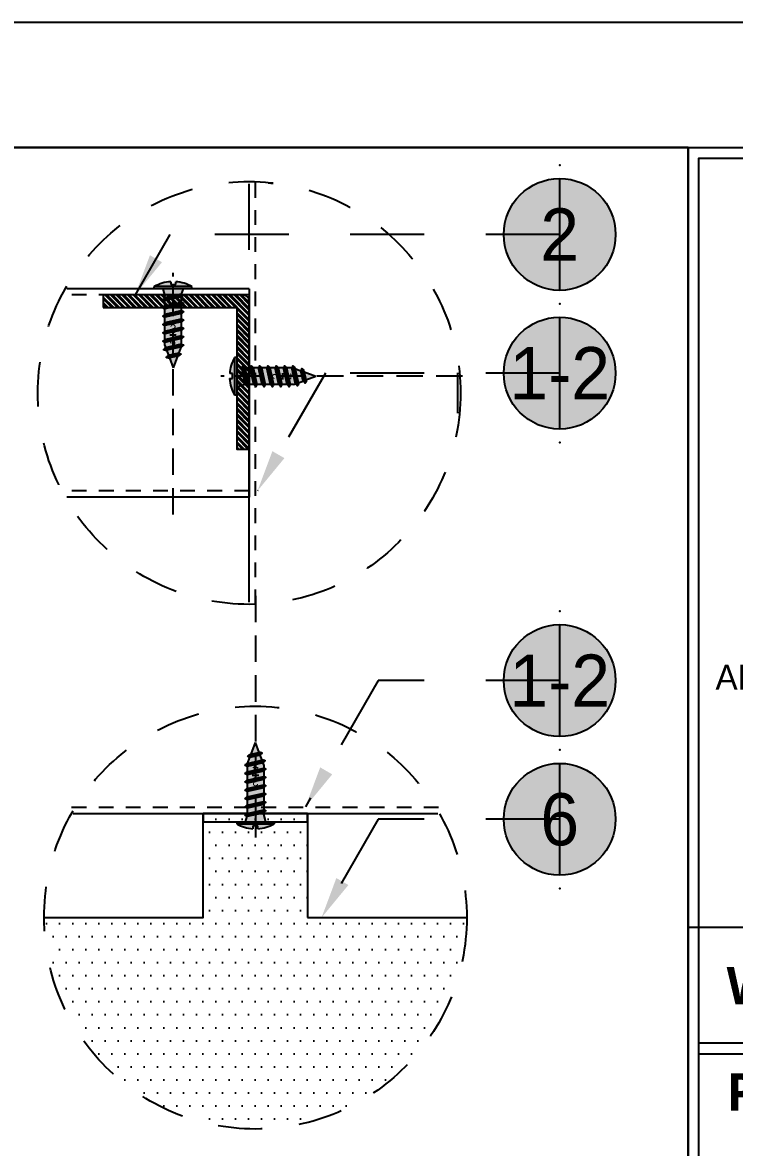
# Model space of a CAD drawing. Header units: millimetres. Extents: x -244126 to 368105, y -173968 to 259060.
# Drawn here: x 43092.7 to 43263.4, y 14118.1 to 14387.9 of the extents above; entities that cross this region are included whole.
import ezdxf
from ezdxf.enums import TextEntityAlignment as Align
from ezdxf.xclip import XClip

# ---------------------------------------------------------------- set-up
doc = ezdxf.new("R2010")
doc.units = ezdxf.units.MM
doc.header["$MEASUREMENT"] = 0
doc.header["$XCLIPFRAME"] = 0
for name, pattern in [('005_GG_TA_LINE', [13.75, 5, -1.25, 1.25, -1.25, 5]), ('HIDDEN', [9.524999999999999, 6.35, -3.175]), ('TA_HL_001.00', [6.5, 3.55, -2.95]), ('TA_HL_001.00000', [6.5, 3.55, -2.95]), ('TA_HL_003.00000', [19.5, 10.65, -8.85]), ('TA_HL_013.00000', [84.5, 46.15, -38.35])]:
    doc.linetypes.add(name, pattern=pattern)
for name, color, linetype in [('000 - H A T C H', 8, 'Continuous'), ('000 - H I D D E N', 7, 'Continuous'), ('000 - L I N E 0.1', 1, 'Continuous'), ('000 - SYMBOL CON', 1, 'Continuous'), ('000 - T E X T', 4, 'Continuous'), ('000 - TITLEBLOCK', 4, 'Continuous'), ('000 - WIPEOUT', 250, 'Continuous'), ('001 - ASCESSORIES', 1, 'Continuous'), ('002 - STRUCTURAL STEEL', 4, 'Continuous'), ('A04_TUBE SERIES', 7, 'Continuous')]:
    doc.layers.add(name, color=color, linetype=linetype)
doc.styles.add('BROWALLIA', font='BrowalliaUPC.ttf')
doc.styles.add('Cetury Gothic', font='GOTHIC.TTF')
doc.styles.add('TA', font='Cordia New.ttf', dxfattribs={"height": 4.5})

# ---------------------------------------------------------------- blocks, each defined once
blk = doc.blocks.new('A$Cfd196da9')
at = {"color": 0, "linetype": 'ByBlock', "const_width": 0.1}
blk.add_lwpolyline([(-143.5, -98.00000000003524), (96.5, -98.00000000003524), (96.5, 98.99999999999818), (-143.5, 98.99999999999818)], close=True, dxfattribs=at)
blk = doc.blocks.new('A$C5e861bfc')
at = {"color": 3, "linetype": 'Continuous'}
blk.add_line((0, -37.38179921015399), (44, -37.38179921015399), dxfattribs=at)
blk.add_lwpolyline([(0.5, -42.93831455323379), (43.5, -42.93831455323379), (43.5, -43.47585291421274), (0.5, -43.47585291421274)], close=True, dxfattribs=at)
at = {"layer": '000 - T E X T', "color": 3, "const_width": 0.1}
blk.add_lwpolyline([(0, -197.0000000000291), (44, -197.0000000000291), (44, 0), (0, 0)], close=True, dxfattribs=at)
at = {"color": 4, "style": 'Cetury Gothic'}
blk.add_text('ARE  PROPERTY  OF  FAMELINE  PRODUCTS  CO.,LTD.', height=1.2, dxfattribs=at).set_placement((1.303467029231818, -26.00512498113288))
at = {"color": 4, "char_height": 1.8, "attachment_point": 1, "style": 'Cetury Gothic'}
for s, insert in [('{\\f@Malgun Gothic|b1|i0|c0|p34;W/O N0. :}', (1.84013045746542, -39.29282138549024)), ('{\\f@Malgun Gothic|b1|i0|c0|p34;PROJECT :}', (1.84013045746542, -44.39564601349412))]:
    blk.add_mtext(s, dxfattribs=dict(at, insert=insert))
blk = doc.blocks.new('*U1678')
at = {"layer": '000 - T E X T', "color": 3, "const_width": 0.5}
blk.add_lwpolyline([(1445, 34.99999999982492), (1225, 34.99999999982492), (1225, 1019.999999999991), (1445, 1019.999999999991)], close=True, dxfattribs=at)
at = {"layer": '000 - T E X T', "color": 3}
blk.add_lwpolyline([(1442.5, 37.49999999982492), (1227.5, 37.49999999982492), (1227.5, 1017.499999999991), (1442.5, 1017.499999999991)], close=True, dxfattribs=at)
at = {"layer": '000 - TITLEBLOCK', "color": 250}
blk.add_lwpolyline([(0, 0), (1485, 0), (1485, 1050), (0, 1050)], close=True, dxfattribs=at)
at = {"xscale": 5, "yscale": 5, "zscale": 5}
blk.add_blockref('A$C5e861bfc', (1225, 1019.999999999991), dxfattribs=at)
at = {"layer": '000 - T E X T', "color": 3, "xscale": 5, "yscale": 5, "zscale": 5}
blk.add_blockref('A$Cfd196da9', (742.5, 525), dxfattribs=at)
at = {"color": 4, "style": 'TA'}
blk.add_attdef('PAPER_SIZE', text='', height=6.254991836728832, dxfattribs=at).set_placement((1421.497533925394, 24.9351406972437), align=Align.MIDDLE_RIGHT)
blk.add_attdef('SCALE_SIZE', text='', height=6.254991836728832, dxfattribs=at).set_placement((1433.777100564457, 25.06541131656832), align=Align.MIDDLE_LEFT)
at = {"layer": '000 - T E X T', "color": 250, "style": 'TA'}
for tag, height, p in [('SUPERLINK', 5, (43.16158817450173, 1039.413349658148)), ('NAMEFILE', 5, (43.16158817450173, 1029.412246727175)), ('SC', 100, (8.409393920970842, 938.0263306360052))]:
    blk.add_attdef(tag, text='', height=height, dxfattribs=at).set_placement(p, align=Align.MIDDLE_LEFT)
at = {"layer": '000 - T E X T', "color": 4, "style": 'TA'}
for tag, height, p in [('PRELIM_NAME_JOB_1', 5, (1311.66251245334, 825.4775246981762)), ('PRELIM_NAME_JOB_2', 5, (1311.66251245334, 814.5692861389898)), ('PRELIM_NAME_PROJECT_1', 7.5, (1237.016375002395, 773.2756477634939)), ('PRELIM_NAME_PROJECT_2', 7.5, (1237.016375002395, 754.7756477634948)), ('PRELIM_NAME_PROJECT_3', 7.5, (1237.016375002395, 736.2756477634957)), ('PRELIM_NAME_TITLE_3', 6, (1238.766375002397, 184.9701797748185)), ('DRAWING_NO1', 6.000000000000001, (1236.527177739654, 82.28844565974441)), ('DRAWING_NO2', 6.000000000000001, (1236.527177739654, 62.28623979779741)), ('PRELIM_NAME_TITLE_1', 1.2, (247.7532750004793, 43.65403595496355)), ('PRELIM_NAME_TITLE_2', 1.2, (247.7532750004793, 40.32403595496362))]:
    blk.add_attdef(tag, text='', height=height, dxfattribs=at).set_placement(p, align=Align.MIDDLE_LEFT)
at = {"layer": '000 - T E X T', "color": 4, "style": 'Cetury Gothic'}
for tag, p in [('SHEET_NO.', (1403.947357155112, 84.99435907255929)), ('TOTAL_SHEET_NO.', (1402.414607150331, 44.0996035783246))]:
    blk.add_attdef(tag, text='', height=9, dxfattribs=at).set_placement(p, align=Align.CENTER)
at = {"layer": '000 - T E X T', "color": 4, "style": 'TA'}
blk.add_attdef('NAME_REMARK', (138.2147494100354, 43.25992316494649), '', height=10, dxfattribs=at)
blk = doc.blocks.new('*U719')
at = {"layer": 'A04_TUBE SERIES', "color": 3, "linetype": 'ByBlock'}
for points in [[(-1725, -24.99999999999982), (-1725, 25.00000000000018)], [(-1625, 25.00000000000018), (-1725, 25.00000000000024)], [(-1625, 25), (-1525, 25)], [(-1525, 25), (-1525, -25)], [(-1475, 25), (-1375, 25)], [(-1475, -25), (-1475, 25)], [(-1375, 25), (-1275, 25)], [(-1275, 25), (-1275, -25)], [(-1225, 25), (-1125, 25)], [(-1225, -25), (-1225, 25)], [(-1125, 25), (-1025, 25)], [(-1025, 25), (-1025, -25)], [(-975, 25), (-875, 25)], [(-975, -25), (-975, 25)], [(-875, 25), (-775, 25)], [(-775, 25), (-775, -25)], [(-725, 25), (-625, 25)], [(-725, -25), (-725, 25)], [(-625, 25), (-525, 25)], [(-525, 25), (-525, -25)], [(-475, 25), (-375, 25)], [(-475, -25), (-475, 25)], [(-375, 25), (-275, 25)], [(-275, 25), (-275, -25)], [(-225, 25), (-125, 25)], [(-225, -25), (-225, 25)], [(-125, 25), (-25, 25)], [(-25, 25), (-25, -25)], [(25, 25), (125, 25)], [(25, -25), (25, 25)], [(125, 25), (225, 25)], [(225, 25), (225, -25)], [(275, 25), (375, 25)], [(275, -25), (275, 25)], [(375, 25), (475, 25)], [(475, 25), (475, -25)], [(525, 25), (625, 25)], [(525, -25), (525, 25)], [(625, 25), (725, 25)], [(725, 25), (725, -25)], [(775, 25), (875, 25)], [(775, -25), (775, 25)], [(875, 25), (975, 25)], [(975, 25), (975, -25)], [(1025, 25), (1125, 25)], [(1025, -25), (1025, 25)], [(1125, 25), (1225, 25)], [(1225, 25), (1225, -25)], [(1275, 25), (1375, 25)], [(1275, -25), (1275, 25)], [(1375, 25), (1475, 25)], [(1475, 25), (1475, -25)], [(1525, 25), (1625, 25)], [(1525, -25), (1525, 25)], [(1725, 25), (1625, 25)], [(1725, 25), (1725, -25)], [(-1625, -24.99999999999982), (-1725, -24.99999999999976)], [(-1625, -25), (-1525, -25)], [(-1475, -25), (-1375, -25)], [(-1375, -25), (-1275, -25)], [(-1225, -25), (-1125, -25)], [(-1125, -25), (-1025, -25)], [(-975, -25), (-875, -25)], [(-875, -25), (-775, -25)], [(-725, -25), (-625, -25)], [(-625, -25), (-525, -25)], [(-475, -25), (-375, -25)], [(-375, -25), (-275, -25)], [(-225, -25), (-125, -25)], [(-125, -25), (-25, -25)], [(25, -25), (125, -25)], [(125, -25), (225, -25)], [(275, -25), (375, -25)], [(375, -25), (475, -25)], [(525, -25), (625, -25)], [(625, -25), (725, -25)], [(775, -25), (875, -25)], [(875, -25), (975, -25)], [(1025, -25), (1125, -25)], [(1125, -25), (1225, -25)], [(1275, -25), (1375, -25)], [(1375, -25), (1475, -25)], [(1525, -25), (1625, -25)], [(1725, -25), (1625, -25)]]:
    blk.add_lwpolyline(points, dxfattribs=at)
at = {"layer": 'A04_TUBE SERIES', "color": 1, "linetype": 'ByBlock'}
for points in [[(-1525, 25), (-1475, 25), (-1475, -25), (-1525, -25)], [(-1275, 25), (-1225, 25), (-1225, -25), (-1275, -25)], [(-1025, 25), (-975, 25), (-975, -25), (-1025, -25)], [(-775, 25), (-725, 25), (-725, -25), (-775, -25)], [(-525, 25), (-475, 25), (-475, -25), (-525, -25)], [(-275, 25), (-225, 25), (-225, -25), (-275, -25)], [(-25, 25), (25, 25), (25, -25), (-25, -25)], [(225, 25), (275, 25), (275, -25), (225, -25)], [(475, 25), (525, 25), (525, -25), (475, -25)], [(725, 25), (775, 25), (775, -25), (725, -25)], [(975, 25), (1025, 25), (1025, -25), (975, -25)], [(1225, 25), (1275, 25), (1275, -25), (1225, -25)], [(1475, 25), (1525, 25), (1525, -25), (1475, -25)]]:
    blk.add_lwpolyline(points, close=True, dxfattribs=at)
blk = doc.blocks.new('*U678')
at = {"color": 0}
blk.add_wipeout([(-25, 2050), (24.99999999999966, 2050), (24.99999999999966, 4.547473508864641e-13), (-25, 4.547473508864641e-13)], dxfattribs=at).dxf.layer = '000 - WIPEOUT'
at = {"layer": '002 - STRUCTURAL STEEL', "color": 0, "linetype": 'ByBlock'}
blk.add_lwpolyline([(-25, 2050), (25, 2050), (25, 0), (-25, 1.102182119232618e-15)], close=True, dxfattribs=at)
blk = doc.blocks.new('*U715')
at = {"layer": '000 - H A T C H'}
h = blk.add_hatch(dxfattribs=at)
h.set_pattern_fill('ANSI32', color=256, scale=0.1)
h.set_pattern_definition([(45, (0, 0), (-0.6735192090801867, 0.6735192090801867), []), (45, (0.4490130000000001, 0), (-0.6735192090801867, 0.6735192090801867), [])])
edge = h.paths.add_edge_path()
edge.add_line((0, 1.5), (-1.818989403545856e-12, 34.99999999999272))
edge.add_line((-1.818989403545856e-12, 34.99999999999272), (-3.000000000001818, 34.99999999999272))
edge.add_line((-3.000000000001818, 34.99999999999272), (-2.999999999999999, 3))
edge.add_line((-2.999999999999999, 2.999999999999999), (-37.00000000000002, 2.999999999999999))
edge.add_line((-37.00000000000002, 2.999999999999999), (-37.00000000000002, 0))
edge.add_line((-37.00000000000002, 0), (-1.5, 0))
edge.add_arc((-1.500000003356063, 1.500000003356063), 1.5, 270, 360)
blk.add_point((0, 0))
at = {"layer": '001 - ASCESSORIES', "color": 0, "linetype": 'ByBlock'}
for points in [[(-3.000000000001818, 34.99999999999272), (-2.999999999999999, 2.999999999999999), (-37.00000000000002, 2.999999999999999), (-37.00000000000002, 0), (-1.5, 0)], [(0, 1.5), (-1.818989403545856e-12, 34.99999999999272), (-3.000000000001818, 34.99999999999272)]]:
    blk.add_lwpolyline(points, dxfattribs=at)
blk.add_lwpolyline([(-1.500000003356063, 3.356063205117721e-09, 0.4142135623730951), (-3.356063205117721e-09, 1.500000003356063)], format="xyb", dxfattribs=at)
blk = doc.blocks.new('SCREW No.8 - 191')
at = {"layer": '000 - H A T C H'}
h = blk.add_hatch(color=250, dxfattribs=at)
h.dxf.hatch_style = 1
edge = h.paths.add_edge_path()
edge.add_line((0.002000000000407454, -0.007242061488796032), (0.001999999999952706, -0.005959526135484346))
edge.add_arc((0.001572131986449676, -0.005004541472089848), 0.001046454367995916, 294.1341226628614, 332.4587230054021)
edge.add_arc((0.00251281483542698, -0.004831812036172785), 0.0006567219107839141, 218.6596436729191, 268.88189727229064, ccw=False)
edge.add_line((0.002000000000407454, -0.005242061488388579), (0.001999999999952706, -0.003959526135986387))
edge.add_arc((0.001572131986449676, -0.003004541472591889), 0.001046454367995916, 294.1341226628614, 332.4587230054021)
edge.add_arc((0.00251281483542698, -0.002831812036674826), 0.0006567219107839141, 218.6596436729191, 268.88189727229064, ccw=False)
edge.add_line((0.002000000000407454, -0.00324206148889062), (0.001999999999952706, -0.001959526135578933))
edge.add_arc((0.001572131986449676, -0.001004541472184435), 0.001046454367995916, 294.1341226628614, 332.4587230054021)
edge.add_arc((0.00251281483542698, -0.0008318120362673723), 0.0006567219107839141, 225.6091470561495, 268.88189727229064, ccw=False)
edge.add_line((0.002053405502920214, -0.001301095248663849), (0.00250000000005457, -6.938893903907228e-18))
edge.add_line((0.00250000000005457, -6.938893903907228e-18), (0.004500000000007276, -6.938893903907228e-18))
edge.add_line((0.004500000000007276, -6.938893903907228e-18), (0.004500000000007276, 0.0004999999996471091))
edge.add_arc((-4.547473508864641e-13, -0.007337500000176085), 0.009037500000076724, 60.13716564062657, 86.01192822853085)
edge.add_line((0.0006285472118179314, 0.001678116154835152), (0.0006285472118179314, 0.0009934728495863965))
edge.add_line((0.0006285472118179314, 0.0009934728495863965), (-0.000564256135476171, 0.0009934728495863965))
edge.add_line((-0.000564256135476171, 0.0009934728495863965), (-0.000564256135476171, 0.001682368139881874))
edge.add_arc((-4.547473508864641e-13, -0.007337499999948711), 0.009037499999769851, 93.57958905786862, 119.8628343536553)
edge.add_line((-0.004500000000007276, 0.0005000000001018634), (-0.004500000000007276, 0))
edge.add_line((-0.004500000000007276, -6.938893903907228e-18), (-0.00250000000005457, -6.938893903907228e-18))
edge.add_line((-0.00250000000005457, -6.938893903907228e-18), (-0.001999999999952706, -0.001798302246243118))
edge.add_line((-0.001999999999952706, -0.001798302246243118), (-0.001999999999952706, -0.002141140745152377))
edge.add_arc((-0.002869498795917025, -0.001719220970699105), 0.0009664597520114843, 292.4775851523066, 334.1152605710679, ccw=False)
edge.add_arc((-0.00189658614954169, -0.002018123876268881), 0.0008468196992643867, 224.5560261849951, 262.9855147651136)
edge.add_line((-0.001999999999952706, -0.002858605392248144), (-0.001999999999952706, -0.004141140744650336))
edge.add_arc((-0.002869498795917025, -0.003719220970197064), 0.0009664597520114843, 292.4775851523066, 334.1152605710679, ccw=False)
edge.add_arc((-0.00189658614954169, -0.004018123875766839), 0.0008468196992643867, 224.5560261849951, 262.9855147651136)
edge.add_line((-0.001999999999952706, -0.004858605391746103), (-0.001999999999952706, -0.00614114074505779))
edge.add_arc((-0.002869498795917025, -0.005719220970604517), 0.0009664597520114843, 292.4775851523066, 334.1152605710679, ccw=False)
edge.add_arc((-0.00189658614954169, -0.006018123876174293), 0.0008468196992643867, 224.5560261849951, 262.9855147651136)
edge.add_line((-0.001999999999952706, -0.006858605392153556), (-0.001999999999952706, -0.008141140744555748))
edge.add_arc((-0.002869498795917025, -0.007719220970102476), 0.0009664597520114843, 292.4775851523066, 334.1152605710679, ccw=False)
edge.add_arc((-0.00189658614954169, -0.008018123875672252), 0.0008468196992643867, 224.5560261849951, 262.9855147651136)
edge.add_line((-0.001999999999952706, -0.008858605391651515), (-0.001999999999952706, -0.0101411407449632))
edge.add_arc((-0.002869498795917025, -0.00971922097050993), 0.0009664597520114843, 292.4775851523066, 334.1152605710679, ccw=False)
edge.add_arc((-0.00189658614954169, -0.01001812387607971), 0.0008468196992643867, 224.5560261849951, 262.9855147651136)
edge.add_line((-0.001999999999952706, -0.01085860539205897), (-0.001999999999952706, -0.01214114074491591))
edge.add_arc((-0.002869498795462277, -0.01171922097023526), 0.0009664597517016227, 292.4775851325489, 334.11526054717115, ccw=False)
edge.add_arc((-0.00189658614954169, -0.01201812387557766), 0.0008468196992643867, 224.5560261849951, 262.9855147651136)
edge.add_line((-0.001999999999952706, -0.01285860539155693), (-0.001999999999952706, -0.01362908327860169))
edge.add_line((-0.001999999999952706, -0.01362908327860169), (-0.001824049031256436, -0.01410159227793884))
edge.add_arc((-0.002693547827220755, -0.01367967250348557), 0.0009664597520114843, 292.4775851523066, 334.1152605710679, ccw=False)
edge.add_arc((-0.00172063518084542, -0.01397857540905535), 0.0008468196992643867, 224.5560261849951, 262.9855147651136)
edge.add_line((-0.001824049031256436, -0.01481905692503461), (-0.001577516937231849, -0.01476364395216479))
edge.add_line((-0.001577516937231849, -0.01476364395216479), (-0.001136817694259662, -0.01594712341807281))
edge.add_arc((-0.002006316490223981, -0.01552520364361954), 0.0009664597520114843, 292.4775851523066, 334.1152605710679, ccw=False)
edge.add_arc((-0.001033403843848646, -0.01582410654918932), 0.0008468196992643867, 224.5560261849951, 262.9855147651136)
edge.add_line((-0.001136817694259662, -0.01666458806516858), (-0.0008902855997803272, -0.01660917509207139))
edge.add_line((-0.0008902855997803272, -0.01660917509207139), (0, -0.01900000000000546))
edge.add_line((0, -0.01900000000000546), (0.001052930587320589, -0.01617239875145061))
edge.add_line((0.001052930587320589, -0.01617239875145061), (0.001344501272342313, -0.01610686246272054))
edge.add_arc((0.0009166332588392834, -0.01515187779932604), 0.001046454367995916, 294.1341226628614, 332.4587230054021)
edge.add_arc((0.001857316107816587, -0.01497914836340897), 0.0006567219107839141, 218.6596436729191, 268.88189727229064, ccw=False)
edge.add_line((0.001344501272797061, -0.01538939781562477), (0.001865711222308164, -0.01398971019921192))
edge.add_line((0.001865711222308164, -0.01398971019921192), (0.001999999999952706, -0.01395952613574992))
edge.add_arc((0.001572131986449676, -0.01300454147235542), 0.001046454367995916, 294.1341226628614, 332.4587230054021)
edge.add_arc((0.00251281483542698, -0.01283181203643836), 0.0006567219107839141, 218.6596436729191, 268.88189727229064, ccw=False)
edge.add_line((0.002000000000407454, -0.01324206148865415), (0.001999999999952706, -0.01195952613579721))
edge.add_arc((0.001572131986449676, -0.01100454147240271), 0.001046454367995916, 294.1341226628614, 332.4587230054021)
edge.add_arc((0.00251281483542698, -0.01083181203648565), 0.0006567219107839141, 218.6596436729191, 268.88189727229064, ccw=False)
edge.add_line((0.002000000000407454, -0.01124206148870145), (0.001999999999952706, -0.009959526135389758))
edge.add_arc((0.001572131986449676, -0.00900454147199526), 0.001046454367995916, 294.1341226628614, 332.4587230054021)
edge.add_arc((0.00251281483542698, -0.008831812036078197), 0.0006567219107839141, 218.6596436729191, 268.88189727229064, ccw=False)
edge.add_line((0.002000000000407454, -0.009242061488293991), (0.001999999999952706, -0.0079595261358918))
edge.add_arc((0.001572131986449676, -0.007004541472497301), 0.001046454367995916, 294.1341226628614, 332.4587230054021)
edge.add_arc((0.00251281483542698, -0.006831812036580238), 0.0006567219107839141, 218.6596436729191, 268.88189727229064, ccw=False)
at = {"layer": '001 - ASCESSORIES', "color": 0}
for p, q in [((-0.004500000000007276, -6.938893903907228e-18), (-0.004500000000007276, 0.0005000000001018634)), ((0.004500000000007276, 0.0005000000001018634), (-0.004500000000007276, 0.0005000000001018634)), ((-0.000564256135476171, 0.001682368139881874), (-0.000564256135476171, 0.0009934728495863965)), ((-0.000564256135476171, 0.0009934728495863965), (0.0006285472118179314, 0.0009934728495863965)), ((0, -6.938893903907228e-18), (0, 0.0005000000001018634)), ((0.0006285472118179314, 0.0009934728495863965), (0.0006285472118179314, 0.001678116154835152)), ((0.004500000000007276, -6.938893903907228e-18), (0.004500000000007276, 0.0005000000001018634)), ((0.004500000000007276, -6.938893903907228e-18), (-0.004500000000007276, -6.938893903907228e-18)), ((-0.00250000000005457, -6.938893903907228e-18), (-0.001999999999952706, -0.001798302246243118)), ((-0.00250000000005457, -0.002612257975670225), (0.00250000000005457, -0.001488408905061085)), ((-0.001999999999952706, -0.002141140745152377), (-0.001999999999952706, -0.001798302246243118)), ((0.001999999999952706, -0.003242061487981125), (0.001999999999952706, -0.001959526135578933)), ((0.002053405502920214, -0.001301095248891222), (0.00250000000005457, -6.938893903907228e-18)), ((-0.00250000000005457, -0.004612257975168184), (0.00250000000005457, -0.003488408905468539)), ((-0.001999999999952706, -0.004141140744650336), (-0.001999999999952706, -0.002858605392248144)), ((-0.001999999999952706, -0.00614114074505779), (-0.001999999999952706, -0.004858605391746103)), ((0.001999999999952706, -0.005242061487479084), (0.001999999999952706, -0.003959526135986387)), ((-0.00250000000005457, -0.006612257975575637), (0.00250000000005457, -0.005488408904966498)), ((-0.00250000000005457, -0.008612257975073596), (0.00250000000005457, -0.007488408905373951)), ((-0.001999999999952706, -0.008141140744555748), (-0.001999999999952706, -0.006858605392153556)), ((0.001999999999952706, -0.007242061487886538), (0.001999999999952706, -0.005959526135484346)), ((0.001999999999952706, -0.009242061488293991), (0.001999999999952706, -0.0079595261358918)), ((-0.00250000000005457, -0.01061225797548105), (0.00250000000005457, -0.00948840890487191)), ((-0.001999999999952706, -0.0101411407449632), (-0.001999999999952706, -0.008858605391651515)), ((0.001999999999952706, -0.0112420614882467), (0.001999999999952706, -0.009959526135844506)), ((-0.00250000000005457, -0.01261225797497901), (0.00250000000005457, -0.01148840890527936)), ((-0.0023240490313583, -0.01457270950845669), (0.00250000000005457, -0.01348840890523207)), ((-0.001999999999952706, -0.01214114074491591), (-0.001999999999952706, -0.01085860539160422)), ((-0.001999999999952706, -0.01362908327860169), (-0.001999999999952706, -0.01285860539155693)), ((0.001999999999952706, -0.0132420614881994), (0.001999999999952706, -0.01195952613579721)), ((-0.001999999999952706, -0.01362908327860169), (-0.001824049031256436, -0.01410159227793884)), ((-0.001636817694361525, -0.01641824064859066), (0.001844501272444177, -0.01563574523220269)), ((-0.001577516937231849, -0.01476364395216479), (-0.001136817694259662, -0.01594712341807281)), ((0.001052930587320589, -0.01617239875145061), (0, -0.01900000000000546)), ((0.001865711222308164, -0.01398971019943929), (0.001344501272797061, -0.01538939781562477)), ((-0.0008902855997803272, -0.01660917509229876), (0, -0.01900000000000546))]:
    blk.add_line(p, q, dxfattribs=at)
for points in [[(-0.001999999999952706, -0.002141140745152377), (0.002000000000407454, -0.001242061488483166, 0.2227123084971428), (0.002500000000509317, -0.001488408905061085, -0.1687989538478069), (0.001999999999952706, -0.001959526135578933), (-0.001999999999952706, -0.002858605392248144, -0.1692696917056407), (-0.00250000000005457, -0.002612257975670225, 0.1837042771978037)], [(-0.001999999999952706, -0.004141140744650336), (0.002000000000407454, -0.00324206148889062, 0.2227123084971428), (0.002500000000509317, -0.003488408905468539, -0.1687989538478069), (0.001999999999952706, -0.003959526135986387), (-0.001999999999952706, -0.004858605391746103, -0.1692696917056407), (-0.00250000000005457, -0.004612257975168184, 0.1837042771978037)], [(-0.001999999999952706, -0.00614114074505779), (0.002000000000407454, -0.005242061488388579, 0.2227123084971428), (0.002500000000509317, -0.005488408904966498, -0.1687989538478069), (0.001999999999952706, -0.005959526135484346), (-0.001999999999952706, -0.006858605392153556, -0.1692696917056407), (-0.00250000000005457, -0.006612257975575637, 0.1837042771978037)], [(-0.001999999999952706, -0.008141140744555748), (0.002000000000407454, -0.007242061488796032, 0.2227123084971428), (0.002500000000509317, -0.007488408905373951, -0.1687989538478069), (0.001999999999952706, -0.0079595261358918), (-0.001999999999952706, -0.008858605391651515, -0.1692696917056407), (-0.00250000000005457, -0.008612257975073596, 0.1837042771978037)], [(-0.001999999999952706, -0.0101411407449632), (0.002000000000407454, -0.009242061488293991, 0.2227123084971428), (0.002500000000509317, -0.00948840890487191, -0.1687989538478069), (0.001999999999952706, -0.009959526135389758), (-0.001999999999952706, -0.01085860539205897, -0.1692696917056407), (-0.00250000000005457, -0.01061225797548105, 0.1837042771978037)], [(-0.001999999999952706, -0.01214114074446116), (0.002000000000407454, -0.01124206148870145, 0.2227123084971428), (0.002500000000509317, -0.01148840890527936, -0.1687989538478069), (0.001999999999952706, -0.01195952613579721), (-0.001999999999952706, -0.01285860539155693, -0.1692696917056407), (-0.00250000000005457, -0.01261225797497901, 0.1837042771978037)], [(-0.001824049031256436, -0.01410159227793884), (0.002000000000407454, -0.01324206148865415, 0.2227123084971428), (0.002500000000509317, -0.01348840890523207, -0.1687989538478069), (0.001999999999952706, -0.01395952613574992), (-0.001824049031256436, -0.01481905692503461, -0.1692696917056407), (-0.0023240490313583, -0.01457270950845669, 0.1837042771978037)], [(-0.001136817694259662, -0.01594712341807281), (0.001344501272797061, -0.01538939781562477, 0.2227123084971428), (0.001844501272898924, -0.01563574523220269, -0.1687989538478069), (0.001344501272342313, -0.01610686246272054), (-0.001136817694259662, -0.01666458806516858, -0.1692696917056407), (-0.001636817694361525, -0.01641824064859066, 0.1837042771978037)]]:
    blk.add_lwpolyline(points, format="xyb", close=True, dxfattribs=at)
for start, end in [(93.57958906070336, 119.8628343567551), (60.13716564345488, 86.01192823132034)]:
    blk.add_arc((0, -0.007337500000176085), 0.009037499999938388, start, end, dxfattribs=at)
at = {"layer": 'Defpoints', "color": 250, "linetype": 'HIDDEN', "ltscale": 0.001}
blk.add_line((0, -0.05418453891507358), (3.469446951953614e-18, 0.003769262627057617), dxfattribs=at)
at = {"layer": '001 - ASCESSORIES', "color": 0, "insert": (-4.790144885191694e-06, -0.00854776463074814), "char_height": 0.001, "width": 0.05968444922580751, "attachment_point": 2, "style": 'Cetury Gothic'}
blk.add_mtext('\\A1;{\\H2.1x;\\C150;\\S3/4;\\H0.47634x; }', dxfattribs=at)
blk = doc.blocks.new('*U704')
at = {"layer": '000 - H I D D E N', "color": 8, "linetype": 'HIDDEN', "ltscale": 0.001}
blk.add_line((-7.686873282462126e-19, -0.05418453891507358), (2.779959549603383e-18, 0.003769262627057623), dxfattribs=at)
at = {"layer": '000 - L I N E 0.1', "color": 1}
blk.add_blockref('SCREW No.8 - 191', (0, 0), dxfattribs=at)
blk = doc.blocks.new('A$Ce137b604')
at = {"layer": '000 - H A T C H'}
h = blk.add_hatch(dxfattribs=at)
h.set_pattern_fill('DOTS', color=256, scale=50)
h.set_pattern_definition([(0, (0, 0), (1.5625, 3.125), [0, -3.125])])
h.paths.add_polyline_path([(-87.5, -25), (-25, -25), (-25, -175), (-87.5, -175), (-87.5, -200), (-112.5, -200), (-112.5, -175), (-175, -175), (-175, -25), (-112.5, -25), (-112.5, 0), (-87.5, 0)])
at = {"color": 2}
blk.add_lwpolyline([(-87.5, -25), (-25, -25), (-25, -175), (-87.5, -175), (-87.5, -200), (-112.5, -200), (-112.5, -175), (-175, -175), (-175, -25), (-112.5, -25), (-112.5, 0), (-87.5, 0)], close=True, dxfattribs=at)
at = {"color": 3}
for points in [[(-112.5, -2), (-87.5, -2), (-87.5, 0), (-112.5, 0)], [(-112.5, -200), (-87.5, -200), (-87.5, -198), (-112.5, -198)]]:
    blk.add_lwpolyline(points, close=True, dxfattribs=at)
ref = blk.add_blockref('*U704', (-100, -2), dxfattribs=dict(xscale=1000, yscale=1000, zscale=1000, rotation=180))
XClip(ref).set_block_clipping_path([(-0.012499999999999997, 0.023), (-0.07500000000000001, 0.022999999999999993), (-0.07500000000000002, 0.17300000000000001), (-0.012500000000000025, 0.17300000000000001), (-0.012500000000000025, 0.198), (0.01249999999999997, 0.198), (0.01249999999999997, 0.17300000000000001), (0.07499999999999998, 0.17300000000000004), (0.07500000000000001, 0.02300000000000001), (0.012499999999999997, 0.023000000000000003), (0.012499999999999997, -0.0019999999999999983), (-0.012499999999999997, -0.0020000000000000013)])
ref = blk.add_blockref('*U704', (-100, -198), dxfattribs=dict(xscale=1000, yscale=1000, zscale=1000))
XClip(ref).set_block_clipping_path([(0.012499999999999997, 0.17300000000000001), (0.07500000000000001, 0.17300000000000001), (0.07500000000000001, 0.022999999999999993), (0.012499999999999997, 0.022999999999999993), (0.012499999999999997, -0.0020000000000000018), (-0.012499999999999997, -0.0020000000000000018), (-0.012499999999999997, 0.022999999999999993), (-0.07500000000000001, 0.022999999999999993), (-0.07500000000000001, 0.17300000000000001), (-0.012499999999999997, 0.17300000000000001), (-0.012499999999999997, 0.198), (0.012499999999999997, 0.198)])
blk = doc.blocks.new('000 - ARROW FOR SYMBOL')
at = {"layer": '000 - SYMBOL CON', "color": 0, "linetype": 'HIDDEN'}
blk.add_solid([(1.288675134594087, 1.565384140907554), (0, 0), (0.7113248654059134, 1.898717474236037)], dxfattribs=at)
blk = doc.blocks.new('*U726')
h = blk.add_hatch(color=250)
h.dxf.hatch_style = 1
edge = h.paths.add_edge_path()
edge.add_arc((0, 4.440892098500626e-16), 2.682889368654322, 0, 360)
for p in [(0, 3.32561480080992), (0, -3.325614800809919)]:
    blk.add_point(p)
at = {"layer": '000 - SYMBOL CON', "color": 0, "linetype": 'ByBlock'}
for points in [[(0, 0), (-18.69636912420683, 0), (-20.36890806340383, -2.896922420322533)], [(-18.69636912420683, 1.224646799147353e-15), (-18.69636912420683, 0), (-20.36890806341825, -2.896922420345548)]]:
    blk.add_lwpolyline(points, dxfattribs=at)
at = {"layer": '000 - SYMBOL CON', "color": 2}
blk.add_circle((0, 4.440892098500626e-16), 2.682889368654322, dxfattribs=at)
at = {"layer": 'Defpoints', "color": 250}
blk.add_line((0, -2.682889368654322), (4.440892098500626e-16, 2.682889368654322), dxfattribs=at)
at = {"layer": '000 - SYMBOL CON', "color": 0}
for p in [(-20.36890806340383, -2.896922420322533), (-20.36890806341825, -2.896922420345548)]:
    blk.add_blockref('000 - ARROW FOR SYMBOL', p, dxfattribs=at)
at = {"layer": '000 - T E X T', "style": 'BROWALLIA'}
blk.add_attdef('NO.CODE', text='', height=2.5, dxfattribs=at).set_placement((0, 0), align=Align.MIDDLE_CENTER)
blk = doc.blocks.new('*U727')
h = blk.add_hatch(color=250)
h.dxf.hatch_style = 1
edge = h.paths.add_edge_path()
edge.add_arc((0, 4.440892098500626e-16), 2.682889368654322, 0, 360)
for p in [(0, 3.32561480080992), (0, -3.325614800809919)]:
    blk.add_point(p)
at = {"layer": '000 - SYMBOL CON', "color": 0, "linetype": 'ByBlock'}
for points in [[(0, 0), (-11.23668272213254, 0), (-14.49446319485458, -5.642641298652494)], [(-11.23668272213254, 1.224646799147353e-15), (-11.23668272213254, 0), (-14.4944631948685, -5.642641298678466)]]:
    blk.add_lwpolyline(points, dxfattribs=at)
at = {"layer": '000 - SYMBOL CON', "color": 2}
blk.add_circle((0, 4.440892098500626e-16), 2.682889368654322, dxfattribs=at)
at = {"layer": 'Defpoints', "color": 250}
blk.add_line((0, -2.682889368654322), (4.440892098500626e-16, 2.682889368654322), dxfattribs=at)
at = {"layer": '000 - SYMBOL CON', "color": 0}
for p in [(-14.49446319485458, -5.642641298652494), (-14.4944631948685, -5.642641298678466)]:
    blk.add_blockref('000 - ARROW FOR SYMBOL', p, dxfattribs=at)
at = {"layer": '000 - T E X T', "style": 'BROWALLIA'}
blk.add_attdef('NO.CODE', text='', height=2.5, dxfattribs=at).set_placement((0, 0), align=Align.MIDDLE_CENTER)
blk = doc.blocks.new('*U728')
h = blk.add_hatch(color=250)
h.dxf.hatch_style = 1
edge = h.paths.add_edge_path()
edge.add_arc((0, 4.440892098500626e-16), 2.682889368654322, 0, 360)
for p in [(0, 3.32561480080992), (0, -3.325614800809919)]:
    blk.add_point(p)
at = {"layer": '000 - SYMBOL CON', "color": 0, "linetype": 'ByBlock'}
for points in [[(0, 0), (-8.70136147546291, 0), (-12.20106597124133, -6.061665998157037)], [(-8.70136147546291, 1.224646799147353e-15), (-8.70136147546291, 0), (-12.20106597125555, -6.061665998184091)]]:
    blk.add_lwpolyline(points, dxfattribs=at)
at = {"layer": '000 - SYMBOL CON', "color": 2}
blk.add_circle((0, 4.440892098500626e-16), 2.682889368654322, dxfattribs=at)
at = {"layer": 'Defpoints', "color": 250}
blk.add_line((0, -2.682889368654322), (4.440892098500626e-16, 2.682889368654322), dxfattribs=at)
at = {"layer": '000 - SYMBOL CON', "color": 0}
for p in [(-12.20106597124133, -6.061665998157037), (-12.20106597125555, -6.061665998184091)]:
    blk.add_blockref('000 - ARROW FOR SYMBOL', p, dxfattribs=at)
at = {"layer": '000 - T E X T', "style": 'BROWALLIA'}
blk.add_attdef('NO.CODE', text='', height=2.5, dxfattribs=at).set_placement((0, 0), align=Align.MIDDLE_CENTER)
blk = doc.blocks.new('*U729')
h = blk.add_hatch(color=250)
h.dxf.hatch_style = 1
edge = h.paths.add_edge_path()
edge.add_arc((0, 4.440892098500626e-16), 2.682889368654322, 0, 360)
for p in [(0, 3.32561480080992), (0, -3.325614800809919)]:
    blk.add_point(p)
at = {"layer": '000 - SYMBOL CON', "color": 0, "linetype": 'ByBlock'}
for points in [[(0, 0), (-8.70136147546291, 0), (-11.42506180867919, -4.717587361716333)], [(-8.70136147546291, 1.224646799147353e-15), (-8.70136147546291, 0), (-11.42506180869422, -4.717587361742924)]]:
    blk.add_lwpolyline(points, dxfattribs=at)
at = {"layer": '000 - SYMBOL CON', "color": 2}
blk.add_circle((0, 4.440892098500626e-16), 2.682889368654322, dxfattribs=at)
at = {"layer": 'Defpoints', "color": 250}
blk.add_line((0, -2.682889368654322), (4.440892098500626e-16, 2.682889368654322), dxfattribs=at)
at = {"layer": '000 - SYMBOL CON', "color": 0}
for p in [(-11.42506180867919, -4.717587361716333), (-11.42506180869422, -4.717587361742924)]:
    blk.add_blockref('000 - ARROW FOR SYMBOL', p, dxfattribs=at)
at = {"layer": '000 - T E X T', "style": 'BROWALLIA'}
blk.add_attdef('NO.CODE', text='', height=2.5, dxfattribs=at).set_placement((0, 0), align=Align.MIDDLE_CENTER)
blk = doc.blocks.new('*U740')
at = {"color": 0, "lineweight": -3}
blk.add_lwpolyline([(0, 0), (1200.000000000001, 0), (1200.000000000001, 985.0000000001673), (0, 985.0000000001673)], close=True, dxfattribs=at)
at = {"color": 150, "linetype": '005_GG_TA_LINE', "style": 'TA'}
for tag, p in [('NAME_VIEWPORT', (-54.24160485668486, 664.1305757169298)), ('SC_VPORT', (-54.24160485668497, 228.5410269209477)), ('SEQ_VIEWPORT', (-54.24160485668486, -34.99999999982359))]:
    blk.add_attdef(tag, text='', height=90, dxfattribs=at).set_placement(p, align=Align.BOTTOM_RIGHT)

msp = doc.modelspace()

# ---------------------------------------------------------------- linework, layer by layer
at = {"color": 3, "linetype": 'TA_HL_001.00000'}
msp.add_line((43104.42915268515, 14199.76866616918), (43192.62416574511, 14199.76866616918), dxfattribs=at)
at = {"color": 2, "linetype": 'TA_HL_003.00000'}
msp.add_circle((43148.52665921513, 14173.26866616918), 50.69112429372217, dxfattribs=at)

# ---------------------------------------------------------------- block references
at = {"color": 3, "linetype": 'TA_HL_013.00000'}
ref = msp.add_blockref('*U678', (43172.02665921513, 12524.08803199285), dxfattribs=at)
XClip(ref).set_block_clipping_path([(-32.21409915087861, 1825.1751617361315), (-46.057854052691255, 1821.1102685352107), (-58.19562685463461, 1813.30979560567), (-67.64408739041392, 1802.4056908730508), (-73.63777757958451, 1789.2813400535906), (-75.69112428885273, 1774.9999999971515), (-73.63777757958451, 1760.7186599407105), (-67.64408739041392, 1747.5943091212503), (-58.19562685463461, 1736.6902043886312), (-46.057854052691255, 1728.8897314590904), (-32.21409915087861, 1724.8248382581714), (-17.785900839378883, 1724.8248382581714), (-3.942145937573514, 1728.8897314590904), (8.19562686435529, 1736.6902043886312), (17.644087400149147, 1747.5943091212503), (23.637777589312464, 1760.7186599407105), (25.691124298587965, 1774.9999999971515), (23.637777589312464, 1789.2813400535906), (17.644087400149147, 1802.4056908730508), (8.195626864369842, 1813.30979560567), (-3.942145937573514, 1821.1102685352107), (-17.785900839378883, 1825.1751617361315)])
at = {"xscale": 1000, "yscale": 1000, "zscale": 1000}
msp.add_blockref('*U704', (43128.77665921513, 14324.08803199285), dxfattribs=at)
at = {"linetype": 'ByBlock'}
ref = msp.add_blockref('*U719', (41773.52665921513, 14223.26866616918), dxfattribs=at)
XClip(ref).set_block_clipping_path([(1367.7859008406813, 0.17516174019874597), (1353.942145938876, -3.8897314607202134), (1341.8043731369398, -11.690204390260988), (1332.3559126011532, -22.594309122880077), (1326.36222241199, -35.71865994234031), (1324.3088757027144, -49.99999999878128), (1326.36222241199, -64.28134005522043), (1332.3559126011532, -77.40569087468066), (1341.8043731369326, -88.30979560730157), (1353.942145938876, -96.11026853684052), (1367.7859008406813, -100.1751617377613), (1382.2140991521956, -100.1751617377613), (1396.0578540539937, -96.11026853684052), (1408.1956268559297, -88.30979560730157), (1417.6440873917163, -77.40569087468066), (1423.6377775808796, -64.28134005522043), (1425.6911242901551, -49.99999999878128), (1423.6377775808796, -35.71865994234031), (1417.6440873917163, -22.594309122880077), (1408.1956268559297, -11.690204390260988), (1396.0578540539937, -3.8897314607202134), (1382.2140991521956, 0.17516174019874597)])
at = {"color": 1}
ref = msp.add_blockref('A$Ce137b604', (43248.52665921513, 14198.26866616918), dxfattribs=at)
XClip(ref).set_block_clipping_path([(-107.21409915931872, 25.175161740198746), (-121.05785406112409, 21.110268539279787), (-133.19562686306017, 13.309795609739012), (-142.64408739884675, 2.4056908771199232), (-148.63777758801007, -10.71865994234031), (-150.69112429728557, -24.999999998781277), (-148.63777758801007, -39.281340055220426), (-142.64408739884675, -52.40569087468066), (-133.19562686306745, -63.30979560730157), (-121.05785406112409, -71.11026853684052), (-107.21409915931872, -75.1751617377613), (-92.78590084780444, -75.1751617377613), (-78.94214594600635, -71.11026853684052), (-66.80437314407027, -63.30979560730157), (-57.35591260828369, -52.40569087468066), (-51.36222241912037, -39.281340055220426), (-49.30887570984487, -24.999999998781277), (-51.36222241912037, -10.71865994234031), (-57.35591260828369, 2.4056908771199232), (-66.80437314407027, 13.309795609739012), (-78.94214594600635, 21.110268539279787), (-92.78590084780444, 25.175161740198746)])
at = {"layer": '000 - T E X T', "color": 2, "linetype": 'TA_HL_001.00', "ltscale": 2.5, "xscale": 5, "yscale": 5, "zscale": 5}
for name, p, values in [('*U728', (43221.51209417253, 14230.11275098587), {'NO.CODE': '1-2'}), ('*U729', (43221.51209417253, 14196.85660297777), {'NO.CODE': '6'})]:
    msp.add_blockref(name, p, dxfattribs=at).add_auto_attribs(values)

# ---------------------------------------------------------------- next in the draw order: linework, layer by layer
at = {"color": 3, "linetype": 'TA_HL_001.00'}
for p, q in [((43148.52665921513, 14248.39690769913), (43148.52665921513, 14349.77915628657)), ((43147.02665921513, 14322.58803199285), (43102.11185005199, 14322.58803199285)), ((43147.02665921513, 14275.58803199285), (43102.11185005199, 14275.58803199285))]:
    msp.add_line(p, q, dxfattribs=at)
at = {"color": 250}
msp.add_lwpolyline([(42853.41445745665, 13984.64152486805), (43252.34788929417, 13984.64152486805), (43252.34788929417, 14357.92747909174), (42853.41445745665, 14357.92747909174)], close=True, dxfattribs=at)
at = {"color": 2, "linetype": 'TA_HL_003.00000'}
msp.add_circle((43147.02665921513, 14299.08803199285), 50.69112429372217, dxfattribs=at)

# ---------------------------------------------------------------- next in the draw order: block references
msp.add_blockref('*U1678', (42027.34788929417, 13337.92747909175), dxfattribs=at)
at = {"color": 1}
msp.add_blockref('*U740', (42052.34788929417, 13372.92747909157), dxfattribs=at)
ref = msp.add_blockref('*U719', (41422.02665921513, 14299.08803199285), dxfattribs=at)
XClip(ref).set_block_clipping_path([(1717.7859008491214, 50.175161736131486), (1703.9421459473087, 46.11026853521071), (1691.8043731453654, 38.30979560566993), (1682.355912609586, 27.405690873050844), (1676.3622224204155, 14.281340053590611), (1674.3088757111473, -2.8485374059528112e-09), (1676.3622224204155, -14.281340059289505), (1682.355912609586, -27.405690878749738), (1691.8043731453654, -38.30979561136883), (1703.9421459473087, -46.1102685409096), (1717.7859008491214, -50.17516174182856), (1732.2140991606211, -50.17516174182856), (1746.0578540624265, -46.1102685409096), (1758.1956268643553, -38.30979561136883), (1767.6440874001491, -27.405690878749738), (1773.6377775893125, -14.281340059289505), (1775.691124298588, -2.8485374059528112e-09), (1773.6377775893125, 14.281340053590611), (1767.6440874001491, 27.405690873050844), (1758.1956268643698, 38.30979560566993), (1746.0578540624265, 46.11026853521071), (1732.2140991606211, 50.175161736131486)])
at = {"color": 1, "xscale": 1000, "yscale": 1000, "zscale": 1000, "rotation": 90}
msp.add_blockref('*U704', (43144.02665921513, 14303.08803199285), dxfattribs=at)
at = {"xscale": 1000, "yscale": 1000, "zscale": 1000, "rotation": 180}
msp.add_blockref('*U704', (43148.52665921513, 14196.26866616918), dxfattribs=at)
at = {"layer": '000 - T E X T', "color": 2, "linetype": 'TA_HL_001.00', "ltscale": 2.5, "xscale": 5, "yscale": 5, "zscale": 5}
for name, p, values in [('*U726', (43221.51209417253, 14337.10187217611), {'NO.CODE': '2'}), ('*U727', (43221.51209417253, 14303.84572416801), {'NO.CODE': '1-2'})]:
    msp.add_blockref(name, p, dxfattribs=at).add_auto_attribs(values)
at = {"layer": '001 - ASCESSORIES', "rotation": 89.99999999999999}
msp.add_blockref('*U715', (43147.02665921513, 14322.58803199285), dxfattribs=at)

doc.saveas('drawing.dxf')
